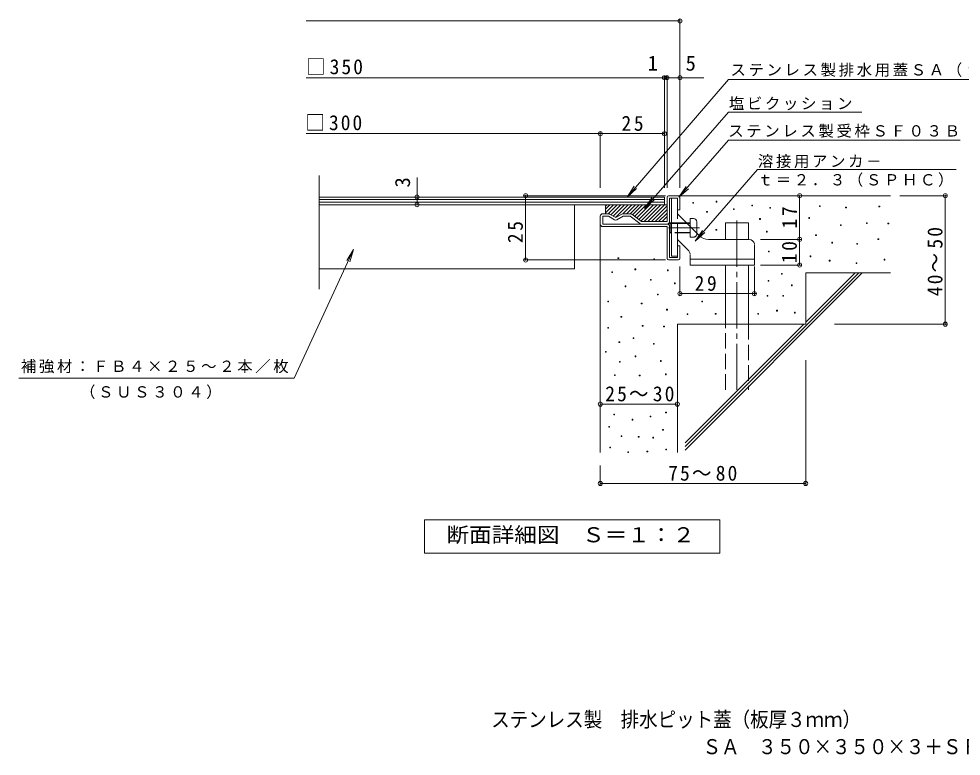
# Model space of a CAD drawing. Units: millimetres, scale not verified. Extents: x -338 to 314, y -275 to 234.
# Drawn here: x -338.1 to 28.8, y -275.5 to 11.6 of the extents above; entities that cross this region are included whole.
import ezdxf
from ezdxf.enums import TextEntityAlignment as Align

# ---------------------------------------------------------------- set-up
doc = ezdxf.new("R2010")
doc.units = ezdxf.units.MM
doc.header["$LTSCALE"] = 2
doc.header["$PDMODE"] = 32
doc.header["$PDSIZE"] = 1.6
doc.linetypes.add('CHAIN2', pattern=[12, 9, -1, 1, -1])
doc.linetypes.add('DASHED3', pattern=[4, 3, -1])
for name, color, linetype, lineweight in [('D-0', 7, 'Continuous', 9), ('D-1', 2, 'Continuous', 9), ('D-2', 3, 'Continuous', 9), ('D-4', 7, 'Continuous', 9), ('D-5', 7, 'Continuous', 9), ('D-6', 6, 'Continuous', 9), ('D-9', 4, 'Continuous', 9), ('D-A', 3, 'Continuous', 9)]:
    doc.layers.add(name, color=color, linetype=linetype, lineweight=lineweight)
doc.layers.add('F-4_F-4ﾚｲﾔ', color=2, linetype='Continuous')
doc.styles.add('ＭＳ ゴシック', font='')
doc.styles.get('ＭＳ ゴシック').set_extended_font_data('MS Gothic')

msp = doc.modelspace()

# ---------------------------------------------------------------- linework, layer by layer
at = {"layer": 'D-0'}
for points in [[(-75.657, -60.177), (-75.657, -59.877), (-75.357, -59.877), (-75.357, -60.177)], [(-66.62, -59.717), (-66.62, -59.417), (-66.32, -59.417), (-66.32, -59.717)], [(-59.809, -62.654), (-59.809, -62.354), (-59.509, -62.354), (-59.509, -62.654)], [(-52.659, -61.2), (-52.659, -60.9), (-52.359, -60.9), (-52.359, -61.2)], [(-45.713, -62.139), (-45.713, -61.839), (-45.413, -61.839), (-45.413, -62.139)], [(-26.313, -61.461), (-26.313, -61.161), (-26.013, -61.161), (-26.013, -61.461)], [(-16.162, -62.002), (-16.162, -61.702), (-15.862, -61.702), (-15.862, -62.002)], [(-3.168, -61.596), (-3.168, -61.296), (-2.868, -61.296), (-2.868, -61.596)], [(-70.296, -63.708), (-70.296, -63.408), (-69.996, -63.408), (-69.996, -63.708)], [(-30.483, -66.066), (-30.483, -65.766), (-30.183, -65.766), (-30.183, -66.066)], [(-49.636, -66.454), (-49.636, -66.153), (-49.336, -66.153), (-49.336, -66.454)], [(-18.154, -68.879), (-18.154, -68.579), (-17.854, -68.579), (-17.854, -68.879)], [(-8.041, -68.093), (-8.041, -67.793), (-7.741, -67.793), (-7.741, -68.093)], [(0.317, -68.245), (0.317, -67.945), (0.617, -67.945), (0.617, -68.245)], [(-66.634, -70.713), (-66.634, -70.413), (-66.334, -70.413), (-66.334, -70.713)], [(-47.021, -71.422), (-47.021, -71.122), (-46.721, -71.122), (-46.721, -71.422)], [(-27.847, -72.758), (-27.847, -72.458), (-27.547, -72.458), (-27.547, -72.758)], [(-21.576, -75.673), (-21.576, -75.373), (-21.276, -75.373), (-21.276, -75.673)], [(-11.78, -76.143), (-11.78, -75.843), (-11.48, -75.843), (-11.48, -76.143)], [(-3.574, -74.319), (-3.574, -74.019), (-3.274, -74.019), (-3.274, -74.319)], [(-46.236, -79.137), (-46.236, -78.837), (-45.937, -78.837), (-45.937, -79.137)], [(-29.992, -81.002), (-29.992, -80.702), (-29.692, -80.702), (-29.692, -81.002)], [(-104.793, -81.763), (-104.793, -81.463), (-104.493, -81.463), (-104.493, -81.763)], [(-90.854, -82.188), (-90.854, -81.888), (-90.554, -81.888), (-90.554, -82.188)], [(-22.523, -82.711), (-22.523, -82.411), (-22.223, -82.411), (-22.223, -82.711)], [(-12.082, -83.656), (-12.082, -83.356), (-11.782, -83.356), (-11.782, -83.656)], [(-1.138, -82.305), (-1.138, -82.005), (-0.838, -82.005), (-0.838, -82.305)], [(-107.181, -87.162), (-107.181, -86.862), (-106.881, -86.862), (-106.881, -87.162)], [(-98.192, -86.057), (-98.192, -85.757), (-97.892, -85.757), (-97.892, -86.057)], [(-85.555, -86.452), (-85.555, -86.152), (-85.255, -86.152), (-85.255, -86.452)], [(-41.175, -87.865), (-41.175, -87.564), (-40.875, -87.564), (-40.875, -87.865)], [(-92.174, -90.124), (-92.174, -89.824), (-91.874, -89.824), (-91.874, -90.124)], [(-82.773, -91.512), (-82.773, -91.212), (-82.473, -91.212), (-82.473, -91.512)], [(-46.307, -90.505), (-46.307, -90.205), (-46.007, -90.205), (-46.007, -90.505)], [(-102.047, -92.691), (-102.047, -92.391), (-101.747, -92.391), (-101.747, -92.691)], [(-37.28, -92.296), (-37.28, -91.996), (-36.98, -91.996), (-36.98, -92.296)], [(-108.76, -98.615), (-108.76, -98.315), (-108.46, -98.315), (-108.46, -98.615)], [(-89.409, -95.85), (-89.409, -95.55), (-89.109, -95.55), (-89.109, -95.85)], [(-72.189, -98.576), (-72.189, -98.276), (-71.889, -98.276), (-71.889, -98.576)], [(-46.702, -96.429), (-46.702, -96.129), (-46.402, -96.129), (-46.402, -96.429)], [(-40.656, -96.412), (-40.656, -96.112), (-40.357, -96.112), (-40.357, -96.412)], [(-95.728, -99.405), (-95.728, -99.105), (-95.428, -99.105), (-95.428, -99.405)], [(-85.855, -101.774), (-85.855, -101.474), (-85.555, -101.474), (-85.555, -101.774)], [(-43.031, -102.152), (-43.031, -101.852), (-42.731, -101.852), (-42.731, -102.152)], [(-36.096, -102.959), (-36.096, -102.659), (-35.795, -102.659), (-35.795, -102.959)], [(-103.627, -104.539), (-103.627, -104.239), (-103.326, -104.239), (-103.326, -104.539)], [(-77.903, -103.503), (-77.903, -103.202), (-77.603, -103.202), (-77.603, -103.503)], [(-66.899, -103.354), (-66.899, -103.054), (-66.599, -103.054), (-66.599, -103.354)], [(-50.312, -103.354), (-50.312, -103.054), (-50.013, -103.054), (-50.013, -103.354)], [(-108.79, -108.883), (-108.79, -108.583), (-108.49, -108.583), (-108.49, -108.883)], [(-95.333, -108.093), (-95.333, -107.793), (-95.033, -107.793), (-95.033, -108.093)], [(-87.04, -108.324), (-87.04, -108.024), (-86.74, -108.024), (-86.74, -108.324)], [(-98.887, -112.832), (-98.887, -112.532), (-98.587, -112.532), (-98.587, -112.832)], [(-104.416, -114.412), (-104.416, -114.111), (-104.116, -114.111), (-104.116, -114.412)], [(-90.989, -115.037), (-90.989, -114.737), (-90.689, -114.737), (-90.689, -115.037)], [(-109.657, -118.21), (-109.657, -117.91), (-109.357, -117.91), (-109.357, -118.21)], [(-98.098, -119.94), (-98.098, -119.64), (-97.798, -119.64), (-97.798, -119.94)], [(-104.219, -122.112), (-104.219, -121.812), (-103.919, -121.812), (-103.919, -122.112)], [(-88.225, -121.751), (-88.225, -121.451), (-87.925, -121.451), (-87.925, -121.751)], [(-106.193, -127.246), (-106.193, -126.946), (-105.893, -126.946), (-105.893, -127.246)], [(-96.518, -127.444), (-96.518, -127.144), (-96.218, -127.144), (-96.218, -127.444)], [(-86.272, -126.957), (-86.272, -126.657), (-85.972, -126.657), (-85.972, -126.957)], [(-106.391, -142.613), (-106.391, -142.313), (-106.091, -142.313), (-106.091, -142.613)], [(-92.313, -143.355), (-92.313, -143.055), (-92.013, -143.055), (-92.013, -143.355)], [(-86.25, -141.823), (-86.25, -141.523), (-85.95, -141.523), (-85.95, -141.823)], [(-99.282, -144.588), (-99.282, -144.288), (-98.982, -144.288), (-98.982, -144.588)], [(-108.413, -147.352), (-108.413, -147.052), (-108.113, -147.052), (-108.113, -147.352)], [(-87.435, -148.537), (-87.435, -148.237), (-87.135, -148.237), (-87.135, -148.537)], [(-103.603, -151.068), (-103.603, -150.767), (-103.303, -150.767), (-103.303, -151.068)], [(-96.913, -151.301), (-96.913, -151.001), (-96.613, -151.001), (-96.613, -151.301)], [(-91.218, -151.626), (-91.218, -151.326), (-90.918, -151.326), (-90.918, -151.626)], [(-107.971, -155.412), (-107.971, -155.112), (-107.671, -155.112), (-107.671, -155.412)], [(-101.025, -157.271), (-101.025, -156.971), (-100.725, -156.971), (-100.725, -157.271)], [(-93.498, -156.969), (-93.498, -156.669), (-93.198, -156.669), (-93.198, -156.969)], [(-86.179, -156.179), (-86.179, -155.879), (-85.879, -155.879), (-85.879, -156.179)]]:
    msp.add_lwpolyline(points, close=True, dxfattribs=at)
at = {"layer": 'D-1'}
for p, q in [((-85.682, -57.871), (-85.682, -67.271)), ((-85.082, -57.271), (-81.282, -57.271)), ((-81.682, -58.271), (-84.682, -58.271)), ((-84.682, -67.271), (-84.682, -58.271)), ((-80.682, -57.871), (-80.682, -62.771)), ((-111.682, -68.271), (-111.682, -65.271)), ((-108.548, -64.271), (-110.682, -64.271)), ((-110.682, -68.271), (-110.682, -65.271)), ((-108.548, -65.271), (-110.682, -65.271)), ((-106.182, -66.637), (-108.548, -65.271)), ((-108.048, -64.405), (-105.682, -65.771)), ((-103.316, -64.405), (-105.682, -65.771)), ((-105.182, -66.637), (-102.816, -65.271)), ((-100.012, -64.271), (-102.816, -64.271)), ((-100.015, -65.271), (-102.816, -65.271)), ((-96.282, -68.071), (-100.015, -65.271)), ((-99.418, -64.469), (-95.682, -67.271)), ((-110.682, -68.271), (-85.682, -68.271)), ((-110.682, -69.271), (-85.682, -69.271)), ((-85.682, -67.271), (-95.682, -67.271)), ((-85.682, -81.671), (-85.682, -69.271)), ((-84.682, -69.271), (-84.682, -81.271)), ((-80.682, -76.771), (-81.682, -76.771)), ((-81.682, -81.271), (-81.682, -76.771)), ((-80.682, -81.671), (-80.682, -76.771)), ((-85.082, -82.271), (-81.282, -82.271)), ((-81.682, -81.271), (-84.682, -81.271))]:
    msp.add_line(p, q, dxfattribs=at)
msp.add_lwpolyline([(-80.682, -62.771), (-81.682, -62.771), (-81.682, -58.271)], dxfattribs=at)
for centre, radius, start, end in [((-85.082, -57.871), 0.6, 90, 180), ((-81.282, -57.871), 0.6, 0, 90), ((-110.682, -65.271), 1, 90, 180), ((-108.548, -65.271), 1, 59.99997, 90), ((-102.816, -65.271), 1, 90, 120.00003), ((-100.012, -65.261), 0.99, 53.12967, 90), ((-110.682, -68.271), 1, 180, 270), ((-105.682, -65.771), 1, 239.99997, 300.00003), ((-95.682, -67.271), 1, 233.13025, 270), ((-85.682, -67.271), 1, 270, 0), ((-85.682, -69.271), 1, 0, 90), ((-85.082, -81.671), 0.6, 180, 270), ((-81.282, -81.671), 0.6, 270, 0)]:
    msp.add_arc(centre, radius, start, end, dxfattribs=at)
at = {"layer": 'D-2'}
for p, q in [((-221.216, -93.634), (-221.216, -49.386)), ((-86.682, -57.771), (-221.216, -57.771)), ((-86.682, -57.771), (-86.682, -60.771)), ((-86.682, -58.771), (-221.216, -58.771)), ((-86.682, -59.771), (-221.216, -59.771)), ((-86.682, -60.771), (-221.216, -60.771))]:
    msp.add_line(p, q, dxfattribs=at)
at = {"layer": 'D-2', "color": 6}
for p, q in [((-121.682, -60.771), (-121.682, -85.771)), ((-121.682, -85.771), (-221.216, -85.771))]:
    msp.add_line(p, q, dxfattribs=at)
at = {"layer": 'D-4'}
for p, q in [((-80.682, -54.18), (-80.682, 11.403)), ((-226.216, 10.802), (-80.682, 10.802)), ((-86.682, -54.18), (-86.682, -10.737)), ((-85.682, -54.18), (-85.682, -10.737)), ((-226.216, -11.337), (-71.375, -11.337)), ((-111.682, -54.18), (-111.682, -32.487)), ((-226.216, -33.087), (-111.682, -33.087)), ((-111.682, -33.087), (-86.682, -33.087)), ((-183.027, -50.167), (-183.027, -60.771)), ((-86.311, -57.271), (-141.379, -57.271)), ((-140.779, -82.271), (-140.779, -57.271)), ((-34.072, -74.271), (-34.072, -57.271)), ((5.018, -57.271), (23.255, -57.271)), ((22.655, -107.271), (22.655, -57.271)), ((-49.317, -74.271), (-33.472, -74.271)), ((-34.072, -84.271), (-34.072, -74.271)), ((-207.731, -78.257), (-210.406, -82.482)), ((-207.731, -78.257), (-209.222, -83.03)), ((-86.311, -82.271), (-141.379, -82.271)), ((-49.317, -84.271), (-33.472, -84.271)), ((-80.682, -84.865), (-80.682, -95.977)), ((-51.682, -84.865), (-51.682, -95.977)), ((-80.682, -95.377), (-50.682, -95.377)), ((-20.526, -107.271), (23.255, -107.271)), ((-31.682, -121.246), (-31.682, -169.888)), ((-111.682, -138.395), (-81.682, -138.395)), ((-111.682, -162.271), (-111.682, -169.888)), ((-111.682, -169.288), (-31.682, -169.288))]:
    msp.add_line(p, q, dxfattribs=at)
for p in [(-80.682, 10.802), (-86.682, -11.337), (-85.682, -11.337), (-80.682, -11.337), (-111.682, -33.087), (-86.682, -33.087), (-183.027, -57.771), (-140.779, -57.271), (-34.072, -57.271), (22.655, -57.271), (-183.027, -60.771), (-34.072, -74.271), (-140.779, -82.271), (-34.072, -84.271), (-80.682, -95.377), (-51.682, -95.377), (22.655, -107.271), (-111.682, -138.395), (-81.682, -138.395), (-111.682, -169.288), (-31.682, -169.288)]:
    msp.add_point(p, dxfattribs=at)
at = {"layer": 'D-5'}
for p, q in [((-61.778, -12.022), (55.647, -12.022)), ((-61.777, -24.689), (-9.901, -24.689)), ((-61.777, -35.661), (28.416, -35.661)), ((-74.678, -74.906), (-50.46, -47.082)), ((-50.46, -47.082), (26.88, -47.082)), ((-101.28, -57.771), (-97.547, -54.445)), ((-81.073, -57.83), (-77.326, -54.519)), ((-94.438, -62.214), (-90.691, -58.903)), ((-74.678, -74.906), (-71.916, -70.739)), ((-74.678, -74.906), (-70.931, -71.595)), ((-230.899, -128.293), (-207.731, -78.257)), ((-338.114, -128.293), (-230.899, -128.293))]:
    msp.add_line(p, q, dxfattribs=at)
for points in [[(-61.778, -12.022), (-101.28, -57.771), (-98.535, -53.592)], [(-61.777, -24.689), (-94.438, -62.214), (-91.676, -58.046)], [(-61.777, -35.661), (-81.073, -57.83), (-78.31, -53.663)]]:
    msp.add_lwpolyline(points, dxfattribs=at)
at = {"layer": 'D-5', "color": 2}
msp.add_lwpolyline([(-180.081, -196.459), (-180.081, -183.46), (-65.081, -183.46), (-65.081, -196.459)], close=True, dxfattribs=at)
at = {"layer": 'D-6'}
for p, q in [((-81.682, -57.271), (1.318, -57.271)), ((-111.682, -68.271), (-111.682, -157.271)), ((-62.982, -67.771), (-53.982, -67.771)), ((-62.982, -74.271), (-62.982, -67.771)), ((-53.982, -74.271), (-53.982, -67.771)), ((-62.982, -107.271), (-62.982, -84.271)), ((-53.982, -107.271), (-53.982, -84.271)), ((-78.682, -156.301), (-9.652, -87.271)), ((-78.682, -154.886), (-11.067, -87.271)), ((-31.682, -87.271), (1.318, -87.271)), ((-31.682, -87.271), (-31.682, -107.271)), ((-31.682, -106.473), (-12.48, -87.271)), ((-81.682, -107.271), (-81.682, -157.271)), ((-81.682, -107.271), (-31.682, -107.271)), ((-78.682, -153.473), (-32.48, -107.271))]:
    msp.add_line(p, q, dxfattribs=at)
at = {"layer": 'D-6', "linetype": 'CHAIN2'}
msp.add_line((-58.482, -66.955), (-58.482, -132.771), dxfattribs=at)
at = {"layer": 'D-6', "linetype": 'DASHED3'}
for p, q in [((-62.982, -132.771), (-62.982, -107.271)), ((-53.982, -107.271), (-53.982, -132.771))]:
    msp.add_line(p, q, dxfattribs=at)
at = {"layer": 'D-9'}
for p, q in [((-107.919, -60.771), (-109.682, -62.534)), ((-106.505, -60.771), (-109.682, -63.948)), ((-109.682, -61.771), (-109.682, -64.271)), ((-108.682, -60.771), (-85.682, -60.771)), ((-105.091, -60.771), (-108.591, -64.271)), ((-103.677, -60.771), (-107.581, -64.675)), ((-102.262, -60.771), (-106.684, -65.193)), ((-100.848, -60.771), (-105.787, -65.71)), ((-99.434, -60.771), (-102.934, -64.271)), ((-98.02, -60.771), (-101.52, -64.271)), ((-96.606, -60.771), (-100.105, -64.271)), ((-95.191, -60.771), (-99.116, -64.696)), ((-93.777, -60.771), (-98.308, -65.302)), ((-92.363, -60.771), (-97.5, -65.908)), ((-90.949, -60.771), (-96.692, -66.514)), ((-89.534, -60.771), (-95.883, -67.12)), ((-88.12, -60.771), (-94.62, -67.271)), ((-86.706, -60.771), (-93.206, -67.271)), ((-85.682, -61.161), (-91.792, -67.271)), ((-85.682, -62.575), (-90.378, -67.271)), ((-85.682, -63.99), (-88.963, -67.271)), ((-85.682, -65.404), (-87.549, -67.271))]:
    msp.add_line(p, q, dxfattribs=at)
msp.add_arc((-108.682, -61.771), 1, 90, 180, dxfattribs=at)
at = {"layer": 'D-A'}
for p, q in [((-83.982, -58.271), (-83.982, -80.771)), ((-83.982, -58.271), (-81.682, -58.271)), ((-81.682, -64.271), (-81.682, -58.271)), ((-81.682, -64.271), (-73.147, -72.807)), ((-84.432, -67.771), (-84.682, -68.021)), ((-83.982, -68.021), (-84.682, -68.021)), ((-83.982, -67.771), (-84.432, -67.771)), ((-76.682, -67.771), (-78.182, -67.771)), ((-76.682, -68.021), (-77.932, -68.021)), ((-76.682, -69.271), (-76.682, -66.171)), ((-75.382, -66.171), (-76.682, -66.171)), ((-74.082, -67.471), (-74.082, -71.871)), ((-84.432, -71.771), (-84.682, -71.521)), ((-83.982, -71.521), (-84.682, -71.521)), ((-83.982, -71.771), (-84.432, -71.771)), ((-77.268, -78.685), (-81.682, -74.271)), ((-81.682, -80.771), (-81.682, -74.271)), ((-69.611, -74.271), (-53.682, -74.271)), ((-51.682, -76.271), (-51.682, -84.271)), ((-76.682, -84.271), (-76.682, -80.099)), ((-81.682, -80.771), (-83.982, -80.771)), ((-51.682, -81.971), (-76.682, -81.971)), ((-51.682, -84.271), (-76.682, -84.271))]:
    msp.add_line(p, q, dxfattribs=at)
at = {"layer": 'D-A', "linetype": 'DASHED3'}
for p, q in [((-81.682, -74.271), (-81.682, -64.271)), ((-84.432, -67.771), (-84.432, -71.771)), ((-78.182, -67.771), (-83.982, -67.771)), ((-83.982, -68.021), (-77.932, -68.021)), ((-76.682, -73.371), (-76.682, -69.271)), ((-76.682, -71.521), (-83.982, -71.521)), ((-76.682, -71.771), (-83.982, -71.771)), ((-75.382, -73.371), (-76.682, -73.371)), ((-74.082, -72.071), (-74.082, -71.871))]:
    msp.add_line(p, q, dxfattribs=at)
at = {"layer": 'D-A', "linetype": 'CHAIN2'}
msp.add_line((-73.083, -69.771), (-85.167, -69.771), dxfattribs=at)
at = {"layer": 'D-A'}
for centre, radius, start, end in [((-75.382, -67.471), 1.3, 0, 90), ((-69.611, -69.271), 5, 225, 270), ((-53.682, -76.271), 2, 7.01646, 90), ((-78.682, -80.099), 2, 7.01646, 45)]:
    msp.add_arc(centre, radius, start, end, dxfattribs=at)
at = {"layer": 'D-A', "linetype": 'DASHED3'}
msp.add_arc((-75.382, -72.071), 1.3, 270, 0, dxfattribs=at)

# ---------------------------------------------------------------- texts
at = {"layer": 'D-4', "color": 2, "style": 'ＭＳ ゴシック'}
for s, p in [('1', (-93.271, -10.337)), ('5', (-78.46, -10.337))]:
    msp.add_text(s, height=5.865, dxfattribs=at).set_placement(p, align=Align.BOTTOM_LEFT)
msp.add_text('3', height=5.865, rotation=90, dxfattribs=at).set_placement((-184.027, -54.047), align=Align.BOTTOM_LEFT)
at = {"layer": 'D-4', "color": 2, "char_height": 5.865, "attachment_point": 7, "style": 'ＭＳ ゴシック'}
for s, insert in [('\\T1.21;\\W0.95;□350', (-226.27, -10.114)), ('\\T1.21;\\W0.95;□300', (-226.553, -31.903)), ('\\T1.27;\\W0.95;25', (-103.432, -32.087)), ('\\T1.22;\\W0.95;25～30', (-109.761, -137.395)), ('\\T1.22;\\W0.95;75～80', (-85.256, -168.288))]:
    msp.add_mtext(s, dxfattribs=dict(at, insert=insert))
for s, insert, rotation in [('\\T1.27;\\W0.95;17', (-35.072, -70.021), 90), ('\\T1.27;\\W0.95;25', (-141.779, -75.712), 90), ('\\T1.22;\\W0.95;40～50', (21.655, -96.374), 90), ('\\T1.27;\\W0.95;10', (-35.072, -83.521), 90), ('\\T1.27;\\W0.95;29', (-74.954, -94.377), 0.001)]:
    msp.add_mtext(s, dxfattribs=dict(at, insert=insert, rotation=rotation))
at = {"layer": 'D-5', "color": 2, "style": 'ＭＳ ゴシック', "width": 1.1}
msp.add_text('断面詳細図\u3000Ｓ＝１：２', height=5.865, dxfattribs=at).set_placement((-171.581, -193.959), align=Align.BOTTOM_LEFT)
at = {"layer": 'D-5', "char_height": 4.399, "attachment_point": 7, "style": 'ＭＳ ゴシック'}
for s, insert in [('\\T1.17;ステンレス製排水用蓋ＳＡ（ｔ＝３）', (-60.989, -11.023)), ('\\T1.17;塩ビクッション', (-61.611, -23.984)), ('\\T1.17;ステンレス製受枠ＳＦ０３Ｂ', (-61.85, -34.709)), ('\\T1.17;溶接用アンカ－', (-50.294, -46.52)), ('\\T1.17;ｔ＝２．３（ＳＰＨＣ）', (-50.372, -53.834)), ('\\T1.17;補強材：ＦＢ４×２５～２本／枚', (-337.316, -126.396)), ('\\T1.17;（ＳＵＳ３０４）', (-314.284, -136.42))]:
    msp.add_mtext(s, dxfattribs=dict(at, insert=insert))
at = {"layer": 'F-4_F-4ﾚｲﾔ', "style": 'ＭＳ ゴシック', "width": 0.9}
for s, p in [('ステンレス製\u3000排水ピット蓋（板厚３ｍｍ）', (-154.151, -265.869)), ('ＳＡ\u3000３５０×３５０×３＋ＳＦ０３Ｂ（四方枠）', (-71.832, -276.447))]:
    msp.add_text(s, height=5.865, dxfattribs=at).set_placement(p, align=Align.BOTTOM_LEFT)

doc.saveas('drawing.dxf')
